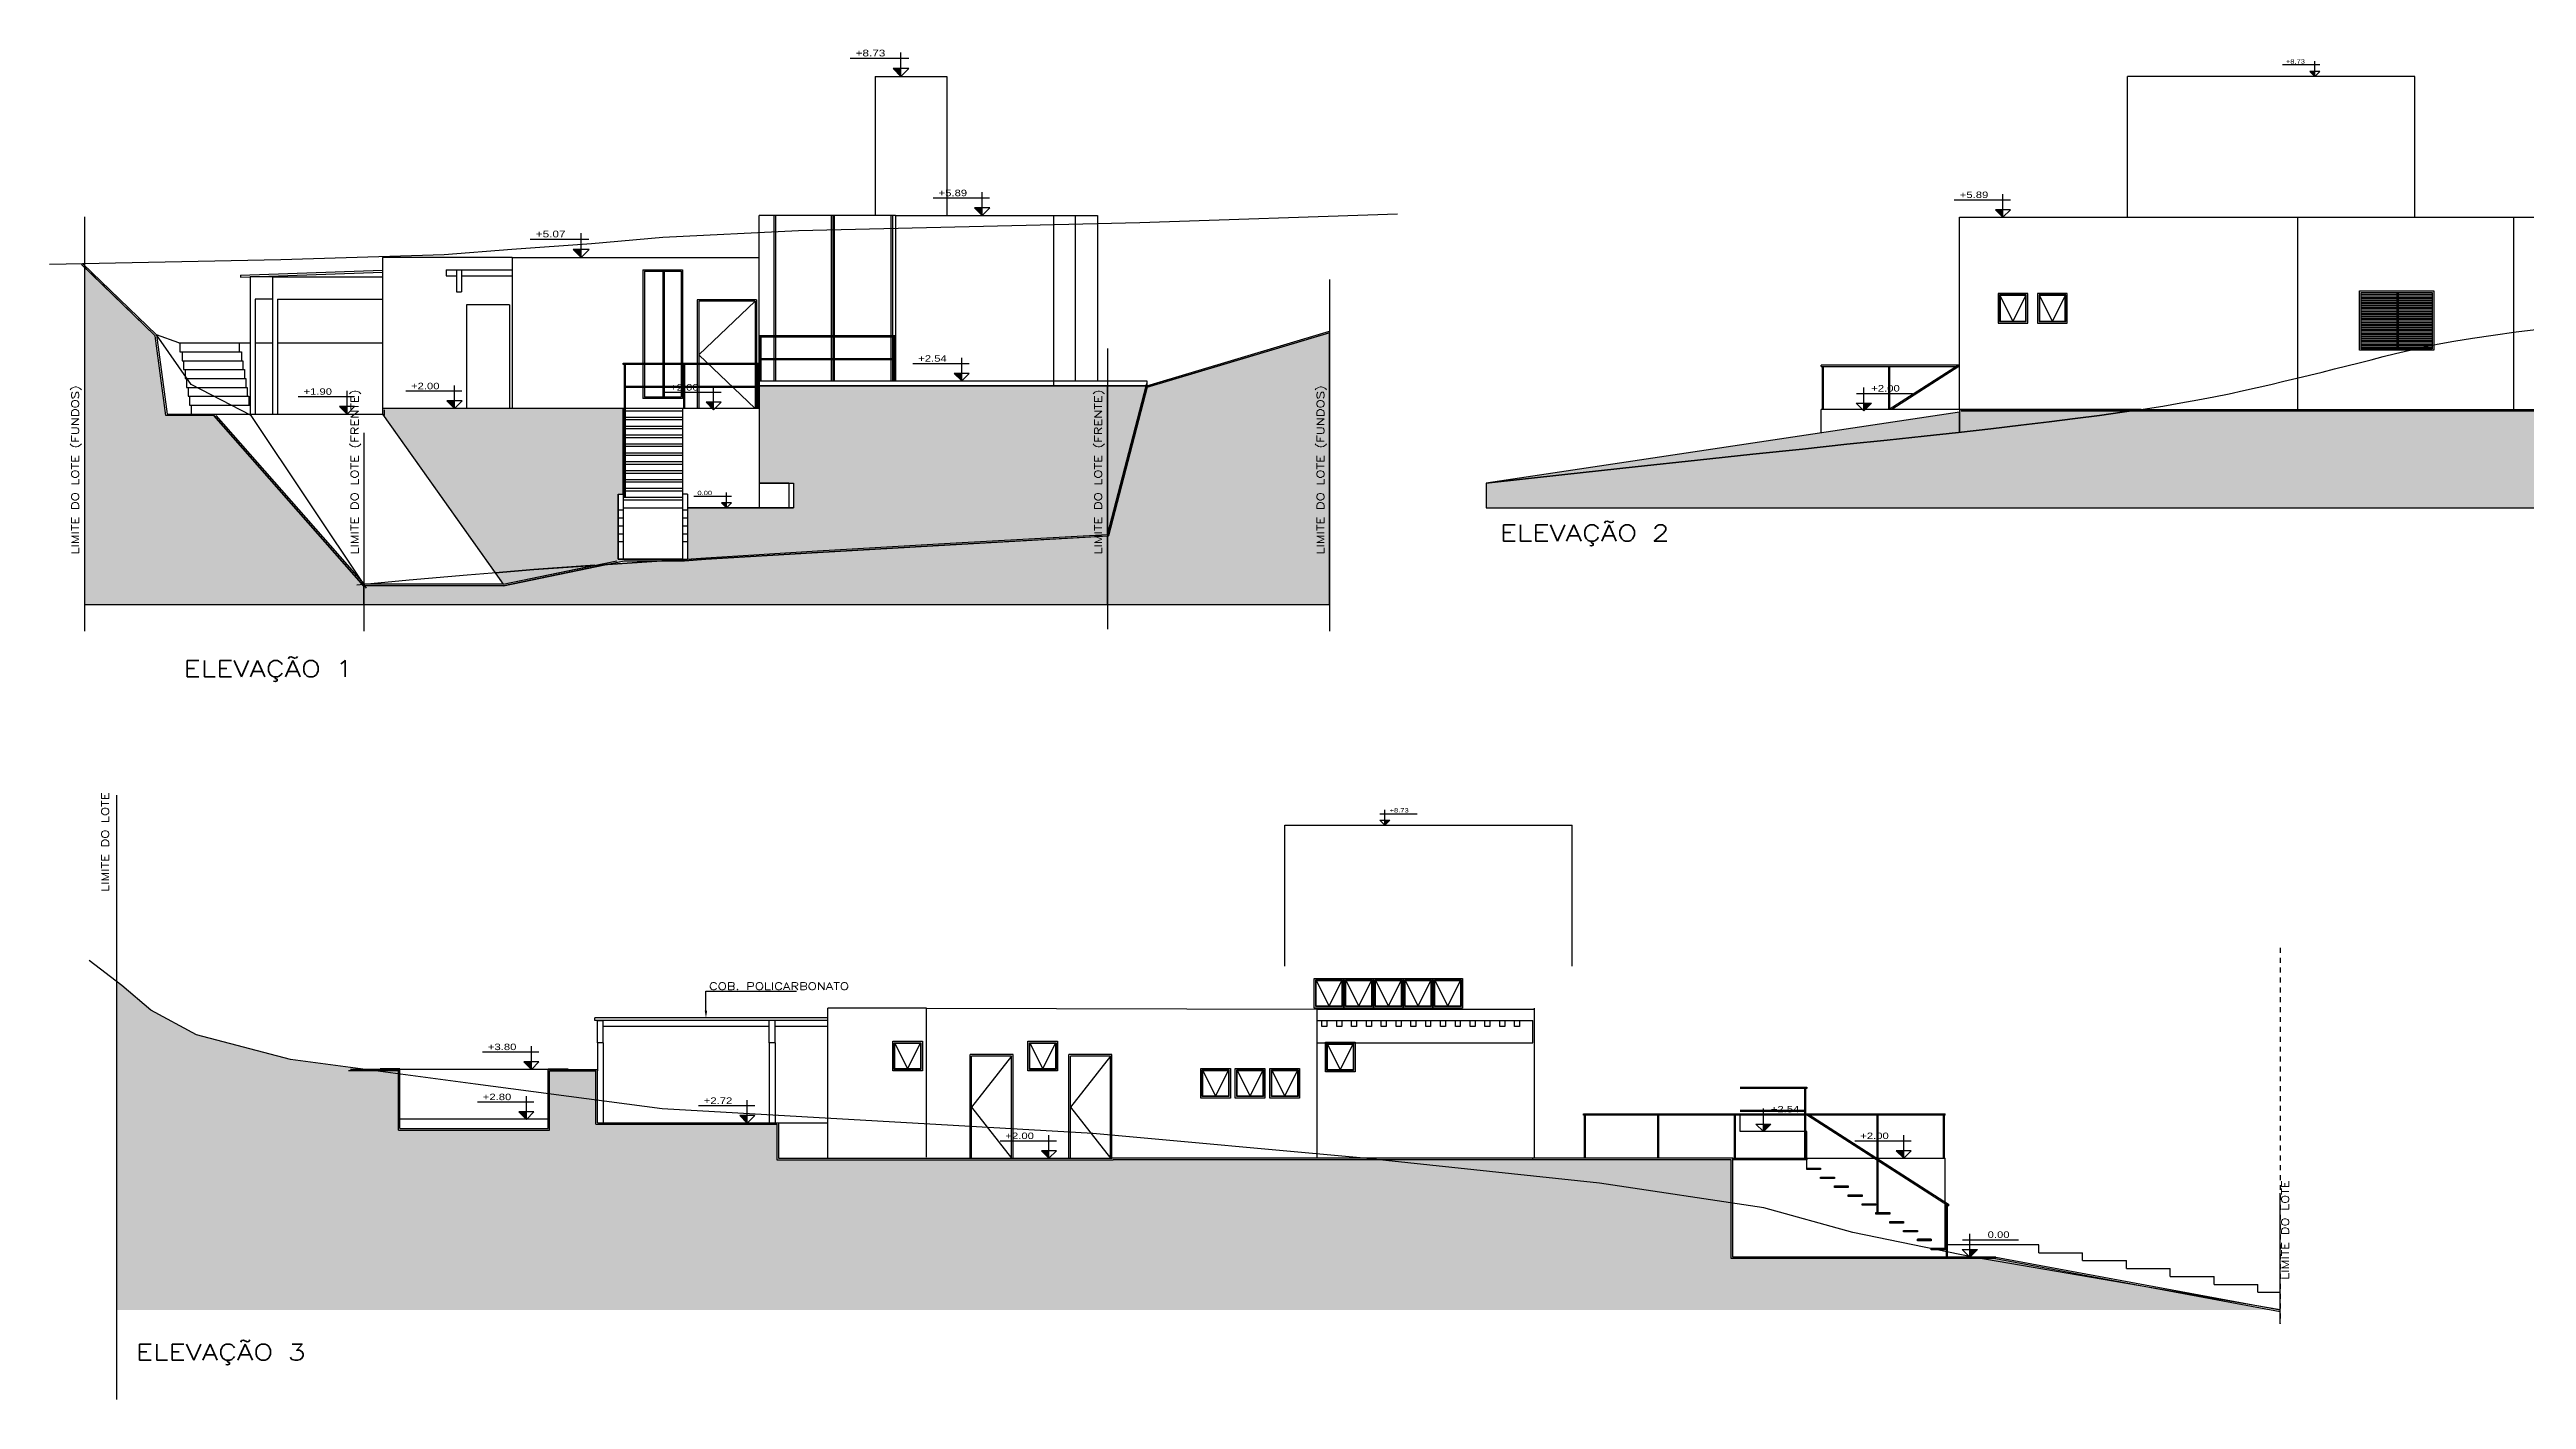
# Model space of a CAD drawing. Extents: x 285 to 405, y 94 to 191.
# Drawn here: x 287 to 337.2, y 127 to 154.3 of the extents above; entities that cross this region are included whole.
import ezdxf

# ---------------------------------------------------------------- set-up
doc = ezdxf.new("R2010")
doc.units = 0
doc.linetypes.add('HIDDEN', pattern=[9.525, 6.35, -3.175])
doc.linetypes.add('PHANTOM2', pattern=[31.75, 15.875, -3.175, 3.175, -3.175, 3.175, -3.175])
doc.layers.get('0').update_dxf_attribs({"linetype": 'CONTINUOUS'})
for name, color, linetype in [('A-CURVA', 11, 'CONTINUOUS'), ('A-LINE-10', 1, 'CONTINUOUS'), ('A-LINE-20', 2, 'CONTINUOUS'), ('A-LINE-30', 3, 'CONTINUOUS'), ('A-LINE-40', 4, 'CONTINUOUS'), ('A-LINE-50', 5, 'CONTINUOUS'), ('A-REVEST', 25, 'CONTINUOUS'), ('C-VIGA', 5, 'CONTINUOUS'), ('COTAS', 3, 'CONTINUOUS'), ('G-EX-ALV', 62, 'PHANTOM2'), ('G-HAT-20', 232, 'CONTINUOUS'), ('M-LINE-30', 3, 'CONTINUOUS'), ('T-TEXT-20', 2, 'CONTINUOUS'), ('T-TEXT-30', 3, 'CONTINUOUS'), ('T-TEXT-60', 6, 'CONTINUOUS')]:
    doc.layers.add(name, color=color, linetype=linetype)
doc.styles.add('75-175', font='romans.shx', dxfattribs={"width": 1.3, "height": 0.328125})
doc.styles.add('75-80', font='romans.shx', dxfattribs={"width": 1.3, "height": 0.15})
doc.styles.add('80', font='BRASIL.SHX', dxfattribs={"width": 1.3, "height": 0.0875})
pattern_1 = [(180, (242.803464, 120.904714), (-3e-18, -0.03175), [])]

# ---------------------------------------------------------------- blocks, each defined once
blk = doc.blocks.new('NIVEL-C')
at = {"color": 1}
for p, q in [((-0.102, 0.102), (0.102, 0.102)), ((0, 0), (-0.102, 0.102)), ((-0.1, 0.233), (0.659, 0.233)), ((0, 0), (0, 0.312)), ((0, 0), (0.102, 0.102))]:
    blk.add_line(p, q, dxfattribs=at)
blk.add_solid([(0, 0.102), (0, 0), (0, 0.102), (0.102, 0.102)], dxfattribs=at)
at = {"color": 2, "style": '80', "width": 1.3}
blk.add_attdef('NIVEL', (0.1, 0.259), '', height=0.0875, dxfattribs=at)

msp = doc.modelspace()

# ---------------------------------------------------------------- hatches: boundary and pattern name
at = {"layer": 'A-LINE-10'}
h = msp.add_hatch(dxfattribs=at)
h.set_pattern_fill('ANSI31', color=256, scale=0.01, angle=135, style=0)
h.set_pattern_definition(pattern_1)
h.paths.add_polyline_path([(333.8227, 149.3897), (333.8227, 148.2497), (334.5427, 148.2497), (334.5427, 149.3897)])
h = msp.add_hatch(dxfattribs=at)
h.set_pattern_fill('ANSI31', color=256, scale=0.01, angle=135, style=0)
h.set_pattern_definition(pattern_1)
h.paths.add_polyline_path([(335.2627, 149.3897), (334.5727, 149.3897), (334.5727, 148.2497), (335.2627, 148.2497)])
h = msp.add_hatch(dxfattribs=at)
h.set_pattern_fill('AR-SAND', color=94, scale=0.005, style=0)
h.set_pattern_definition([(37.5, (262.69683, 74.73291), (-0.00800016, 0.2447066), [0, -0.19304, 0, -0.2159, 0, -0.206375]), (7.5, (262.69683, 74.7329), (0.2247616, 0.3584126), [0, -0.10414, 0, -0.17399, 0, -0.066675]), (327.5, (262.54062, 74.73291), (0.3954962, 0.0007186), [0, -0.0635, 0, -0.2286, 0, -0.29845]), (317.5, (262.54062, 74.7329), (0.3817782, 0.1114647), [0, -0.03175, 0, -0.14986, 0, -0.17145])])
h.paths.add_polyline_path([(301.386, 147.4974), (301.386, 147.0274), (301.386, 145.5274), (301.986, 145.5274), (302.086, 145.5274), (302.086, 145.0274), (301.386, 145.0274), (299.936, 145.0274), (299.936, 143.9927), (300.3087, 144.0173), (302.5672, 144.1562), (305.256, 144.3123), (308.4388, 144.4886), (308.4388, 147.4974)])
h.paths.add_polyline_path([(308.4388, 147.4974), (308.4388, 144.4886), (309.2229, 147.4974)])
h.paths.add_polyline_path([(296.0427, 143.7159), (296.8275, 143.778), (298.2884, 143.883), (298.6543, 143.9586), (299.4205, 143.9586), (299.836, 143.986), (299.836, 143.9886), (298.536, 143.9886), (298.536, 145.3074), (298.636, 145.3074), (298.636, 147.039), (298.636, 147.039), (298.636, 147.0397), (293.7649, 147.0397), (293.7649, 146.9274)])
h.paths.add_polyline_path([(296.0427, 143.7159), (296.2074, 143.4838), (298.0609, 143.8667), (296.8275, 143.778)])
at = {"layer": 'G-HAT-20'}
for points in [[(345.3427, 146.9897), (339.7327, 146.9897), (329.1787, 146.9897), (328.3028, 146.8679), (327.2483, 146.7363), (326.0362, 146.5966), (324.9738, 146.4808), (324.2251, 146.4007), (323.4105, 146.3145), (322.5114, 146.2196), (321.5095, 146.1136), (320.3864, 145.9938), (319.1236, 145.8579), (317.7027, 145.7031), (316.1054, 145.5271), (316.1054, 145.0298), (359.9068, 145.0298), (359.9068, 151.601), (359.846, 151.5648), (359.8418, 151.5591), (359.7618, 151.4412), (359.4494, 150.9529), (358.8633, 150.7107), (358.1893, 150.5781), (355.1863, 148.7897), (350.208, 148.7897), (350.208, 147.7097), (345.3427, 147.7097)], [(325.6927, 146.9683), (316.1054, 145.5271), (317.7027, 145.7031), (319.1236, 145.8579), (320.3864, 145.9938), (321.5095, 146.1136), (322.5114, 146.2196), (323.4105, 146.3145), (324.2251, 146.4007), (324.9738, 146.4808), (325.6721, 146.5569), (325.6927, 146.5592)], [(326.9349, 146.7002), (327.5035, 146.7682), (328.0332, 146.8343), (328.5261, 146.899), (328.9844, 146.9627), (329.1665, 146.9897), (329.3689, 147.0197), (325.6927, 147.0197), (325.6927, 146.5592), (326.3251, 146.6299)]]:
    msp.add_hatch(color=256, dxfattribs=at).paths.add_polyline_path(points)
h = msp.add_hatch(color=256, dxfattribs=at)
h.paths.add_polyline_path([(308.4388, 144.3696), (308.4388, 143.0697), (312.9376, 143.0697), (312.9376, 148.5734), (309.2466, 147.4693)])
h.paths.add_polyline_path([(308.4388, 143.0697), (308.4388, 144.4585), (305.2577, 144.2823), (302.569, 144.1263), (300.3106, 143.9873), (299.8755, 143.9586), (299.4205, 143.9586), (298.4167, 143.8922), (298.2884, 143.883), (296.2104, 143.4538), (293.3851, 143.4538), (293.3851, 143.0697)])
h.paths.add_polyline_path([(293.3851, 143.0697), (293.3851, 143.4423), (290.3452, 146.8974), (289.3727, 146.8974), (289.1568, 148.5131), (287.7266, 149.8966), (287.7266, 143.0697)])
h = msp.add_hatch(color=256, dxfattribs=at)
h.paths.add_polyline_path([(321.0686, 130.9644), (318.4036, 131.3652), (313.9157, 131.8352), (308.5586, 131.8352), (301.7486, 131.8352), (301.7486, 132.5552), (298.0832, 132.5552), (298.0832, 133.0428), (297.1432, 133.167), (297.1432, 132.4352), (294.0832, 132.4352), (294.0832, 133.5733), (291.8961, 133.8652), (289.995, 134.3652), (289.0701, 134.8652), (288.4833, 135.3652), (288.3844, 135.4401), (288.3844, 128.7964), (332.0214, 128.7964), (329.9804, 129.175), (326.1339, 129.8352), (321.0686, 129.8352)])
h.paths.add_polyline_path([(321.0686, 131.8352), (313.9157, 131.8352), (318.4036, 131.3652), (321.0686, 130.9644)], flags=17)
h.paths.add_polyline_path([(326.4208, 129.8352), (326.1339, 129.8352), (329.9804, 129.175)], flags=17)
h.paths.add_polyline_path([(298.0832, 133.6352), (297.1432, 133.6352), (297.1432, 133.167), (298.0832, 133.0428)], flags=17)
h.paths.add_polyline_path([(294.0832, 133.6352), (293.6195, 133.6352), (294.0832, 133.5733)], flags=17)

# ---------------------------------------------------------------- linework, layer by layer
at = {"layer": 'A-CURVA'}
for points in [[(287.0208, 149.9609), (291.7021, 150.0573), (295.0079, 150.1586), (296.3789, 150.2651), (297.9906, 150.3797), (299.436, 150.5053), (302.1823, 150.645), (309.0974, 150.8019), (314.3107, 150.9786)], [(293.4397, 143.4061), (291.1058, 146.8974), (289.8851, 147.5274), (289.1851, 148.5274), (287.6891, 149.9747)], [(316.1054, 145.5271), (317.7027, 145.7031), (319.1236, 145.8579), (320.3864, 145.9938), (321.5095, 146.1136), (322.5114, 146.2196), (323.4105, 146.3145), (324.2251, 146.4007), (324.9738, 146.4808), (325.6721, 146.5569), (326.3251, 146.6299), (326.9349, 146.7002), (327.5035, 146.7682), (328.0332, 146.8343), (328.5261, 146.899), (328.9844, 146.9627), (329.4103, 147.0258), (329.806, 147.0887), (330.1746, 147.1516), (330.5191, 147.2143), (330.8429, 147.277), (331.149, 147.3396), (331.4407, 147.4021), (331.7209, 147.4646), (331.9931, 147.5271), (332.2597, 147.5896), (332.5218, 147.6521), (332.7798, 147.7146), (333.0343, 147.7771), (333.2855, 147.8396), (333.5342, 147.9021), (333.7806, 147.9646), (334.0253, 148.0271), (334.2697, 148.0896), (334.5194, 148.1521), (334.7809, 148.2146), (335.0608, 148.2771), (335.3655, 148.3396), (335.7017, 148.4021), (336.0758, 148.4646), (336.4944, 148.5271), (336.962, 148.5896), (337.4748, 148.6521)], [(293.2395, 143.4679), (294.3026, 143.569), (295.4774, 143.6713), (296.8275, 143.778), (298.4167, 143.8922), (300.3087, 144.0173), (302.5672, 144.1562), (305.256, 144.3123), (308.4388, 144.4886)], [(332.1859, 128.7964), (325.9591, 129.8652), (323.5345, 130.3652), (321.7283, 130.8652), (318.4036, 131.3652), (313.6292, 131.8652), (308.1473, 132.3652), (299.4278, 132.8652), (295.6427, 133.3652), (291.8961, 133.8652), (289.995, 134.3652), (289.0701, 134.8652), (288.4833, 135.3652), (287.8229, 135.8652)]]:
    msp.add_lwpolyline(points, dxfattribs=at)
at = {"layer": 'A-LINE-10'}
for p, q in [((287.7266, 150.9181), (287.7266, 142.5311)), ((304.151, 150.9474), (301.686, 150.9474)), ((301.716, 150.9474), (301.716, 148.5157)), ((302.856, 148.5157), (302.856, 150.9474)), ((302.886, 148.5157), (302.886, 150.9474)), ((302.916, 148.5157), (302.916, 150.9474)), ((304.056, 150.9474), (304.056, 148.5157)), ((304.086, 150.9474), (304.086, 148.5157)), ((307.351, 150.9474), (308.236, 150.9474)), ((307.786, 150.9474), (307.786, 147.5974)), ((308.236, 150.9474), (308.236, 147.5974)), ((293.7649, 150.0974), (293.7649, 147.0397)), ((296.386, 150.0974), (293.7649, 150.0974)), ((290.8864, 149.7395), (293.7633, 149.8364)), ((290.8864, 149.7395), (290.888, 149.6995)), ((290.888, 149.6995), (293.7649, 149.7964)), ((291.5351, 149.7051), (291.0851, 149.7051)), ((291.0851, 149.7051), (291.0851, 147.1074)), ((291.5351, 149.7051), (291.5351, 146.9274)), ((291.5351, 149.7051), (293.7649, 149.7051)), ((295.051, 149.8474), (295.051, 149.7274)), ((295.051, 149.8474), (296.386, 149.8474)), ((295.051, 149.7274), (295.261, 149.7274)), ((295.261, 149.8474), (295.261, 149.3974)), ((295.361, 149.8474), (295.361, 149.3974)), ((295.361, 149.7274), (296.386, 149.7274)), ((299.036, 149.8474), (299.036, 147.9574)), ((299.036, 149.8474), (299.836, 149.8474)), ((299.066, 149.8174), (299.806, 149.8174)), ((299.066, 149.8174), (299.066, 147.9574)), ((299.436, 149.8174), (299.436, 147.9574)), ((299.466, 149.8174), (299.466, 147.9574)), ((299.806, 149.8174), (299.806, 147.9574)), ((299.836, 149.8474), (299.836, 147.9574)), ((312.9376, 149.6526), (312.9376, 142.5311)), ((291.1851, 149.2551), (291.1851, 146.9274)), ((291.5351, 149.2551), (291.1851, 149.2551)), ((291.5351, 149.2551), (291.5351, 149.2551)), ((291.6351, 149.2551), (291.6351, 146.9274)), ((291.6351, 149.2551), (293.7649, 149.2551)), ((295.261, 149.3974), (295.361, 149.3974)), ((295.466, 149.1397), (295.466, 147.0397)), ((296.336, 149.1397), (295.466, 149.1397)), ((296.336, 149.1397), (296.336, 147.0397)), ((300.1344, 149.239), (300.1344, 147.9574)), ((301.336, 149.239), (300.1344, 149.239)), ((300.1644, 149.209), (300.1644, 147.9574)), ((301.306, 149.209), (300.1644, 149.209)), ((301.306, 149.209), (301.306, 147.9574)), ((301.336, 149.239), (301.336, 147.9574)), ((334.5427, 149.3897), (334.5427, 148.2497)), ((334.5727, 149.3897), (334.5727, 148.2497)), ((289.6397, 148.3674), (289.1851, 148.5274)), ((289.1851, 148.5274), (289.399, 146.9274)), ((301.716, 148.4857), (301.716, 148.0507)), ((302.856, 148.0507), (302.856, 148.4857)), ((302.886, 148.0507), (302.886, 148.4857)), ((302.916, 148.0507), (302.916, 148.4857)), ((304.056, 148.4857), (304.056, 148.0507)), ((304.086, 148.4857), (304.086, 148.0507)), ((309.236, 147.4974), (312.9376, 148.6047)), ((289.6397, 148.3674), (289.6597, 148.3674)), ((289.6597, 148.3674), (289.6597, 148.1874)), ((289.6597, 148.3674), (290.8597, 148.3674)), ((289.6597, 148.1874), (290.9051, 148.1874)), ((289.6851, 148.1874), (289.7051, 148.1874)), ((289.7051, 148.1874), (289.7051, 148.0074)), ((289.7051, 148.0074), (289.7351, 148.0074)), ((289.7351, 148.0074), (289.7351, 147.8274)), ((289.7351, 148.0074), (290.9051, 148.0074)), ((290.8397, 148.3674), (290.8597, 148.3674)), ((290.8597, 148.3674), (290.8597, 148.1874)), ((290.8597, 148.3674), (291.0851, 148.3674)), ((290.8851, 148.1874), (290.9051, 148.1874)), ((290.9051, 148.1874), (290.9051, 148.0074)), ((290.9051, 148.0074), (290.9351, 148.0074)), ((290.9351, 148.0074), (290.9351, 147.8274)), ((291.1851, 148.3674), (291.5351, 148.3674)), ((291.6351, 148.3674), (293.7649, 148.3674)), ((299.836, 147.9574), (299.836, 147.958)), ((301.716, 148.0307), (301.716, 147.5974)), ((302.856, 147.5974), (302.856, 148.0307)), ((302.886, 147.5974), (302.886, 148.0307)), ((302.916, 147.5974), (302.916, 148.0307)), ((304.056, 148.0307), (304.056, 147.5974)), ((304.086, 148.0307), (304.086, 147.5974)), ((308.4388, 148.257), (308.4388, 142.5769)), ((289.7351, 147.8274), (289.7651, 147.8274)), ((289.7651, 147.8274), (289.7651, 147.6474)), ((289.7651, 147.8274), (290.9351, 147.8274)), ((289.7651, 147.6474), (289.7951, 147.6474)), ((289.7951, 147.6474), (289.7951, 147.4674)), ((289.7951, 147.6474), (290.9651, 147.6474)), ((289.7951, 147.4674), (289.8251, 147.4674)), ((289.8251, 147.4674), (289.8251, 147.2874)), ((289.8251, 147.4674), (290.9951, 147.4674)), ((290.9351, 147.8274), (290.9651, 147.8274)), ((290.9651, 147.8274), (290.9651, 147.6474)), ((290.9651, 147.6474), (290.9951, 147.6474)), ((290.9951, 147.6474), (290.9951, 147.4674)), ((290.9951, 147.4674), (291.0251, 147.4674)), ((291.0251, 147.4674), (291.0251, 147.2874)), ((299.036, 147.9274), (299.036, 147.493)), ((299.036, 147.473), (299.036, 147.239)), ((299.066, 147.9274), (299.066, 147.493)), ((299.066, 147.473), (299.066, 147.269)), ((299.436, 147.9274), (299.436, 147.493)), ((299.436, 147.473), (299.436, 147.269)), ((299.466, 147.9274), (299.466, 147.493)), ((299.466, 147.473), (299.466, 147.269)), ((299.806, 147.9274), (299.806, 147.493)), ((299.806, 147.473), (299.806, 147.269)), ((299.836, 147.9274), (299.836, 147.493)), ((299.836, 147.473), (299.836, 147.239)), ((300.1344, 147.9274), (300.1344, 147.4924)), ((300.1344, 147.4724), (300.1344, 147.039)), ((300.1644, 147.9274), (300.1644, 147.4924)), ((300.1644, 147.4724), (300.1644, 147.039)), ((301.306, 147.9274), (301.306, 147.4924)), ((301.306, 147.4724), (301.306, 147.039)), ((301.336, 147.9274), (301.336, 147.4924)), ((301.336, 147.4724), (301.336, 147.039)), ((301.386, 147.4974), (309.236, 147.4974)), ((308.4388, 147.4974), (301.386, 147.4974)), ((307.351, 147.5974), (307.351, 147.4974)), ((308.4388, 144.4886), (309.236, 147.5474)), ((308.4388, 144.4886), (308.4388, 147.4974)), ((309.236, 147.5974), (309.236, 147.4974)), ((289.8251, 147.2874), (291.0551, 147.2874)), ((289.8551, 147.2874), (289.8551, 147.1074)), ((289.8551, 147.1074), (291.0851, 147.1074)), ((289.8851, 147.1074), (289.8851, 146.9274)), ((291.0551, 147.2874), (291.0551, 147.1074)), ((291.0851, 147.1074), (291.0851, 146.9274)), ((298.636, 147.0397), (293.7649, 147.0397)), ((293.7649, 147.0397), (293.7649, 146.9274)), ((298.6552, 147.039), (298.636, 147.039)), ((298.6552, 146.989), (298.636, 146.989)), ((299.836, 147.039), (298.6752, 147.039)), ((299.836, 146.989), (298.6752, 146.989)), ((299.836, 147.239), (299.036, 147.239)), ((299.806, 147.269), (299.066, 147.269)), ((325.6927, 146.9683), (316.1054, 145.5271)), ((289.399, 146.9274), (293.7649, 146.9274)), ((290.3851, 146.8974), (293.3885, 143.4838)), ((291.5351, 146.9274), (291.6351, 146.9274)), ((293.3851, 146.5482), (293.3851, 142.5311)), ((293.7649, 146.9274), (296.2074, 143.4838)), ((298.6552, 146.8574), (298.636, 146.8574)), ((299.836, 146.8074), (298.636, 146.8074)), ((298.6552, 146.6774), (298.636, 146.6774)), ((298.6552, 146.6274), (298.636, 146.6274)), ((298.6552, 146.4974), (298.636, 146.4974)), ((298.6552, 146.4474), (298.636, 146.4474)), ((299.836, 146.8574), (298.6752, 146.8574)), ((299.836, 146.6774), (298.6752, 146.6774)), ((299.836, 146.6274), (298.6752, 146.6274)), ((299.836, 146.4974), (298.6752, 146.4974)), ((299.836, 146.4474), (298.6752, 146.4474)), ((298.6552, 146.3174), (298.636, 146.3174)), ((298.6552, 146.2674), (298.636, 146.2674)), ((298.6552, 146.1374), (298.636, 146.1374)), ((298.6552, 146.0874), (298.636, 146.0874)), ((298.6552, 145.9574), (298.636, 145.9574)), ((299.836, 146.3174), (298.6752, 146.3174)), ((299.836, 146.2674), (298.6752, 146.2674)), ((299.836, 146.1374), (298.6752, 146.1374)), ((299.836, 146.0874), (298.6752, 146.0874)), ((299.836, 145.9574), (298.6752, 145.9574)), ((298.6552, 145.9074), (298.636, 145.9074)), ((298.6552, 145.7774), (298.636, 145.7774)), ((298.6552, 145.7274), (298.636, 145.7274)), ((298.6552, 145.5974), (298.636, 145.5974)), ((298.6552, 145.5474), (298.636, 145.5474)), ((299.836, 145.9074), (298.6752, 145.9074)), ((299.836, 145.7774), (298.6752, 145.7774)), ((299.836, 145.7274), (298.6752, 145.7274)), ((299.836, 145.5974), (298.6752, 145.5974)), ((299.836, 145.5474), (298.6752, 145.5474)), ((301.986, 145.5274), (301.386, 145.5274)), ((301.386, 145.5274), (301.986, 145.5274)), ((298.6552, 145.4174), (298.636, 145.4174)), ((298.6552, 145.3674), (298.636, 145.3674)), ((299.836, 145.2374), (298.636, 145.2374)), ((299.836, 145.1874), (298.636, 145.1874)), ((298.636, 145.0274), (299.836, 145.0274)), ((299.836, 145.4174), (298.6752, 145.4174)), ((299.836, 145.3674), (298.6752, 145.3674)), ((299.936, 145.0274), (301.386, 145.0274)), ((299.936, 145.0274), (299.936, 143.9927)), ((301.386, 145.0274), (302.086, 145.0274)), ((305.256, 144.3123), (308.4388, 144.4886)), ((296.2074, 143.4838), (298.506, 143.9586)), ((298.536, 143.9886), (299.936, 143.9886)), ((299.936, 143.9927), (300.3087, 144.0173)), ((300.3087, 144.0173), (302.5672, 144.1562)), ((302.5672, 144.1562), (305.256, 144.3123)), ((296.2074, 143.4838), (293.3885, 143.4838)), ((288.3844, 126.9849), (288.3844, 139.2112)), ((298.1132, 134.2052), (298.1132, 133.6352)), ((298.2332, 134.2052), (298.2332, 132.5852)), ((301.5936, 134.2052), (301.5936, 132.5852)), ((301.7136, 134.2052), (301.7136, 132.5852)), ((306.4986, 133.9352), (305.6886, 133.9352)), ((305.6886, 131.8652), (305.6886, 133.9352)), ((306.4986, 131.8652), (306.4986, 133.9352)), ((308.4986, 133.9352), (307.6886, 133.9352)), ((307.6886, 131.8652), (307.6886, 133.9352)), ((308.4986, 131.8652), (308.4986, 133.9352)), ((297.1132, 133.6652), (294.1132, 133.6652)), ((322.5549, 133.2752), (322.5549, 132.7652)), ((322.5749, 133.2752), (322.5749, 132.7652)), ((321.2486, 132.8402), (322.5549, 132.8402)), ((321.2486, 132.8202), (322.5549, 132.8202)), ((322.5549, 132.7352), (322.5549, 132.4052)), ((322.5749, 132.7352), (322.5749, 132.4052)), ((325.3986, 130.0452), (325.3986, 131.8652)), ((332.1859, 128.5175), (332.1859, 131.1562)), ((327.2944, 130.1152), (325.4398, 130.1152)), ((327.2944, 129.9549), (327.2944, 130.1152)), ((327.2944, 129.9549), (328.1819, 129.9549)), ((328.1819, 129.7945), (328.1819, 129.9549)), ((328.1819, 129.7945), (329.0693, 129.7945)), ((329.0693, 129.6342), (329.0693, 129.7945)), ((329.0693, 129.6342), (329.9568, 129.6342)), ((329.9568, 129.4738), (329.9568, 129.6342)), ((329.9568, 129.4738), (330.8443, 129.4738)), ((330.8443, 129.3135), (330.8443, 129.4738)), ((330.8443, 129.3135), (331.7318, 129.3135)), ((331.7318, 129.1532), (331.7318, 129.3135)), ((331.7318, 129.1532), (332.1859, 129.1532))]:
    msp.add_line(p, q, dxfattribs=at)
at = {"layer": 'A-LINE-10', "linetype": 'HIDDEN'}
for p, q in [((301.306, 149.209), (300.1644, 148.124)), ((326.7727, 148.8097), (326.5127, 149.3297)), ((327.0327, 149.3297), (326.7727, 148.8097)), ((327.5727, 148.8097), (327.3127, 149.3297)), ((327.8327, 149.3297), (327.5727, 148.8097)), ((300.1644, 148.124), (301.306, 147.039)), ((312.6686, 135.4652), (312.9286, 134.9452)), ((312.9286, 134.9452), (313.1886, 135.4652)), ((313.2686, 135.4652), (313.5286, 134.9452)), ((313.5286, 134.9452), (313.7886, 135.4652)), ((313.8686, 135.4652), (314.1286, 134.9452)), ((314.1286, 134.9452), (314.3886, 135.4652)), ((314.4686, 135.4652), (314.7286, 134.9452)), ((314.7286, 134.9452), (314.9886, 135.4652)), ((315.0686, 135.4652), (315.3286, 134.9452)), ((315.3286, 134.9452), (315.5886, 135.4652)), ((304.1336, 134.1952), (304.3936, 133.6752)), ((304.3936, 133.6752), (304.6536, 134.1952)), ((306.4986, 133.9352), (305.6886, 132.9002)), ((306.8686, 134.1952), (307.1286, 133.6752)), ((307.1286, 133.6752), (307.3886, 134.1952)), ((308.4986, 133.9352), (307.6886, 132.9002)), ((312.8936, 134.1752), (313.1536, 133.6552)), ((313.1536, 133.6552), (313.4136, 134.1752)), ((310.3686, 133.6452), (310.6286, 133.1252)), ((310.6286, 133.1252), (310.8886, 133.6452)), ((311.0686, 133.6452), (311.3286, 133.1252)), ((311.3286, 133.1252), (311.5886, 133.6452)), ((311.7686, 133.6452), (312.0286, 133.1252)), ((312.0286, 133.1252), (312.2886, 133.6452)), ((305.6886, 132.9002), (306.4986, 131.8652)), ((307.6886, 132.9002), (308.4986, 131.8652))]:
    msp.add_line(p, q, dxfattribs=at)
at = {"layer": 'A-LINE-10', "color": 1}
for p, q in [((300.3107, 134.8552), (300.3107, 135.2469)), ((300.3107, 135.2469), (300.3236, 135.2469)), ((300.3236, 135.2469), (302.1421, 135.2469))]:
    msp.add_line(p, q, dxfattribs=at)
at = {"layer": 'A-LINE-10'}
for points in [[(293.3851, 143.0697), (293.3851, 143.4423), (290.3452, 146.8974), (289.3727, 146.8974), (289.1568, 148.5131), (287.7266, 149.8966), (287.7266, 143.0697)], [(327.0327, 149.3297), (326.5127, 149.3297), (326.5127, 148.8097), (327.0327, 148.8097)], [(327.8327, 149.3297), (327.3127, 149.3297), (327.3127, 148.8097), (327.8327, 148.8097)], [(333.8227, 149.3897), (335.2627, 149.3897), (335.2627, 148.2497), (333.8227, 148.2497)], [(308.4623, 144.4598), (308.4388, 144.4585), (308.4388, 143.0697), (312.9376, 143.0697), (312.9376, 148.5734), (309.2466, 147.4693)], [(308.4388, 147.4974), (308.4388, 144.4886), (309.2229, 147.4974)], [(296.0427, 143.7159), (296.8275, 143.778), (298.2884, 143.883), (298.6543, 143.9586), (299.4205, 143.9586), (299.836, 143.986), (299.836, 143.9886), (298.536, 143.9886), (298.536, 145.3074), (298.636, 145.3074), (298.636, 147.039), (298.636, 147.039), (298.636, 147.0397), (293.7649, 147.0397), (293.7649, 146.9274)], [(324.2251, 146.4007), (324.9738, 146.4808), (325.6721, 146.5569), (325.6927, 146.5592), (325.6927, 146.9683), (316.1054, 145.5271), (317.7027, 145.7031), (319.1236, 145.8579), (320.3864, 145.9938), (321.5095, 146.1136), (322.5114, 146.2196), (323.4105, 146.3145)], [(326.9349, 146.7002), (327.5035, 146.7682), (328.0332, 146.8343), (328.5261, 146.899), (328.9844, 146.9627), (329.1665, 146.9897), (329.3689, 147.0197), (325.6927, 147.0197), (325.6927, 146.5592), (326.3251, 146.6299)], [(308.4388, 143.0697), (308.4388, 144.4585), (305.2577, 144.2823), (302.569, 144.1263), (300.3106, 143.9873), (299.8755, 143.9586), (299.4205, 143.9586), (298.4167, 143.8922), (298.2884, 143.883), (296.2104, 143.4538), (293.3851, 143.4538), (293.3851, 143.0697)], [(296.0427, 143.7159), (296.2074, 143.4838), (298.0609, 143.8667), (296.8275, 143.778)], [(312.6686, 135.4652), (313.1886, 135.4652), (313.1886, 134.9452), (312.6686, 134.9452)], [(313.2686, 135.4652), (313.7886, 135.4652), (313.7886, 134.9452), (313.2686, 134.9452)], [(313.8686, 135.4652), (314.3886, 135.4652), (314.3886, 134.9452), (313.8686, 134.9452)], [(314.4686, 135.4652), (314.9886, 135.4652), (314.9886, 134.9452), (314.4686, 134.9452)], [(315.0686, 135.4652), (315.5886, 135.4652), (315.5886, 134.9452), (315.0686, 134.9452)], [(304.1336, 134.1952), (304.6536, 134.1952), (304.6536, 133.6752), (304.1336, 133.6752)], [(306.8686, 134.1952), (307.3886, 134.1952), (307.3886, 133.6752), (306.8686, 133.6752)], [(312.8936, 134.1752), (313.4136, 134.1752), (313.4136, 133.6552), (312.8936, 133.6552)], [(310.3686, 133.6452), (310.8886, 133.6452), (310.8886, 133.1252), (310.3686, 133.1252)], [(311.0686, 133.6452), (311.5886, 133.6452), (311.5886, 133.1252), (311.0686, 133.1252)], [(311.7686, 133.6452), (312.2886, 133.6452), (312.2886, 133.1252), (311.7686, 133.1252)]]:
    msp.add_lwpolyline(points, close=True, dxfattribs=at)
for points in [[(339.7327, 146.9897), (329.1665, 146.9897), (328.9844, 146.9627), (328.5261, 146.899), (328.0332, 146.8343), (327.5035, 146.7682), (326.9349, 146.7002), (326.3251, 146.6299), (325.6721, 146.5569), (324.9738, 146.4808), (324.2251, 146.4007), (323.4105, 146.3145), (322.5114, 146.2196), (321.5095, 146.1136), (320.3864, 145.9938), (319.1236, 145.8579), (317.7027, 145.7031), (316.1054, 145.5271), (316.1054, 145.0298), (359.9068, 145.0298)], [(321.2486, 133.3052), (322.5986, 133.3052), (322.5986, 133.2752), (321.2486, 133.2752)]]:
    msp.add_lwpolyline(points, dxfattribs=at)
at = {"layer": 'A-LINE-10', "color": 1}
msp.add_solid([(300.3357, 134.8552), (300.2857, 134.8552), (300.3107, 134.7052)], dxfattribs=at)
at = {"layer": 'A-LINE-20', "ltscale": 0.0005}
for p, q in [((303.736, 153.7597), (303.736, 150.9474)), ((305.186, 153.7597), (305.186, 150.9474)), ((329.0927, 150.9097), (329.0927, 153.7597)), ((334.9127, 153.7597), (329.0927, 153.7597)), ((334.9127, 150.9097), (334.9127, 153.7597)), ((312.0286, 138.6052), (317.8486, 138.6052)), ((312.0286, 135.7552), (312.0286, 138.6052)), ((317.8486, 135.7552), (317.8486, 138.6052))]:
    msp.add_line(p, q, dxfattribs=at)
at = {"layer": 'A-LINE-20'}
for p, q in [((303.736, 153.7597), (305.186, 153.7597)), ((296.386, 150.0974), (301.386, 150.0974)), ((296.386, 150.0974), (296.386, 147.0397)), ((301.386, 148.5157), (304.151, 148.5157)), ((301.386, 148.4857), (301.386, 148.5157)), ((304.151, 148.4857), (301.386, 148.4857)), ((301.4052, 148.4857), (301.4052, 147.6157)), ((301.4252, 148.4857), (301.4252, 147.6157)), ((304.1117, 148.4857), (304.1117, 147.6157)), ((304.1317, 148.4857), (304.1317, 147.6157)), ((304.151, 148.4857), (304.151, 148.5157)), ((298.636, 147.928), (298.636, 147.958)), ((298.636, 147.9574), (301.386, 147.9574)), ((298.636, 147.9274), (298.636, 147.9574)), ((301.386, 147.9274), (301.386, 147.9574)), ((301.4252, 148.0507), (304.1117, 148.0507)), ((301.4252, 148.0307), (304.1117, 148.0307)), ((301.386, 147.9274), (298.636, 147.9274)), ((298.6552, 147.928), (298.6552, 145.2374)), ((298.6752, 147.928), (298.6752, 145.2374)), ((298.6752, 147.493), (299.8552, 147.493)), ((298.6752, 147.473), (299.8552, 147.473)), ((299.8552, 147.9274), (299.8552, 147.0574)), ((299.8752, 147.9274), (299.8752, 147.0574)), ((299.8752, 147.4924), (301.3467, 147.4924)), ((299.8752, 147.4724), (301.3467, 147.4724)), ((301.3467, 147.9274), (301.3467, 147.0574)), ((301.3667, 147.9274), (301.3667, 147.0574)), ((301.386, 147.0374), (301.386, 147.5974)), ((301.386, 147.5974), (301.386, 147.0274)), ((325.6927, 147.9197), (322.8927, 147.9197)), ((322.8927, 147.8897), (322.8927, 147.9197)), ((322.8927, 147.8897), (325.6927, 147.8897)), ((322.9119, 147.8897), (322.9119, 147.0197)), ((322.9319, 147.8897), (322.9319, 147.0197)), ((324.2515, 147.8897), (324.2515, 147.0197)), ((325.6683, 147.9197), (324.2683, 147.0197)), ((324.2715, 147.8897), (324.2715, 147.0197)), ((325.6771, 147.8897), (324.3238, 147.0197)), ((298.636, 147.0397), (298.636, 143.9886)), ((299.836, 147.0374), (299.836, 143.9886)), ((322.8927, 146.5474), (322.8927, 147.0197)), ((325.6927, 147.0197), (322.8927, 147.0197)), ((298.536, 145.3074), (298.536, 145.0574)), ((298.536, 145.3074), (298.536, 143.9886)), ((298.536, 145.3074), (298.636, 145.3074)), ((298.536, 144.9867), (298.636, 144.9867)), ((299.936, 145.3074), (299.836, 145.3074)), ((299.836, 144.9867), (299.936, 144.9867)), ((299.936, 145.3074), (299.936, 143.9886)), ((298.536, 144.8264), (298.636, 144.8264)), ((298.536, 144.666), (298.636, 144.666)), ((298.536, 144.5057), (298.636, 144.5057)), ((299.836, 144.8264), (299.936, 144.8264)), ((299.836, 144.666), (299.936, 144.666)), ((299.836, 144.5057), (299.936, 144.5057)), ((298.536, 144.3453), (298.636, 144.3453)), ((299.836, 144.3453), (299.936, 144.3453)), ((302.7786, 131.8652), (302.7786, 134.9052)), ((304.7786, 134.9052), (302.7786, 134.9052)), ((317.0786, 134.9052), (317.0786, 131.8852)), ((302.7786, 134.7052), (298.0632, 134.7052)), ((298.0632, 134.6552), (298.0632, 134.7052)), ((301.5936, 134.6552), (298.0632, 134.6552)), ((301.5936, 134.5352), (298.2332, 134.5352)), ((302.7786, 134.6552), (301.7136, 134.6552)), ((302.7786, 134.5352), (301.7136, 134.5352)), ((312.6786, 134.8852), (317.0786, 134.8852)), ((312.6786, 134.6552), (317.0536, 134.6552)), ((317.0536, 134.2052), (317.0536, 134.6552)), ((305.6586, 131.8652), (305.6586, 133.9652)), ((306.5286, 133.9652), (305.6586, 133.9652)), ((306.5286, 131.8652), (306.5286, 133.9652)), ((308.5286, 133.9652), (307.6586, 133.9652)), ((307.6586, 131.8652), (307.6586, 133.9652)), ((308.5286, 131.8652), (308.5286, 133.9652)), ((312.6786, 134.2052), (317.0536, 134.2052)), ((317.0786, 134.0852), (317.0786, 131.8852)), ((318.0786, 132.7652), (325.3986, 132.7652)), ((318.0786, 132.7352), (318.0786, 132.7652)), ((325.3986, 132.7352), (318.0786, 132.7352)), ((318.0936, 132.7352), (318.0936, 131.8652)), ((318.1136, 132.7352), (318.1136, 131.8652)), ((319.5786, 132.7352), (319.5786, 131.8652)), ((319.5986, 132.7352), (319.5986, 131.8652)), ((321.1261, 132.7352), (321.1261, 131.8652)), ((321.1461, 132.7352), (321.1461, 131.8652)), ((321.2486, 132.4052), (321.2486, 132.7352)), ((322.5549, 132.4052), (321.2486, 132.4052)), ((322.5549, 132.7352), (322.5549, 131.8652)), ((322.5749, 132.7352), (322.5749, 131.8652)), ((322.5986, 132.4052), (322.5749, 132.4052)), ((322.5986, 131.8652), (322.5986, 132.4052)), ((322.6141, 132.7352), (325.4656, 130.9022)), ((322.6229, 132.7652), (325.4656, 130.9378)), ((324.0198, 132.7352), (324.0198, 131.8652)), ((324.0398, 132.7352), (324.0398, 131.8652)), ((325.3593, 132.7352), (325.3593, 131.8652)), ((325.3793, 132.7352), (325.3793, 131.8652)), ((325.3986, 132.7352), (325.3986, 132.7652)), ((321.0986, 131.8652), (323.2247, 131.8652)), ((323.2247, 131.8652), (323.9675, 131.8652)), ((324.0198, 131.8316), (324.0198, 130.7652)), ((324.0229, 131.8652), (325.3986, 131.8652)), ((324.0398, 131.8187), (324.0398, 130.7652)), ((325.3986, 130.0452), (325.3986, 131.8652)), ((325.4198, 130.9316), (325.4198, 129.8652)), ((325.4398, 130.9187), (325.4398, 129.8652)), ((325.4656, 130.9378), (325.4656, 130.9022)), ((325.1186, 130.2252), (324.8386, 130.2252))]:
    msp.add_line(p, q, dxfattribs=at)
at = {"layer": 'A-LINE-20', "color": 3}
for p, q in [((301.386, 147.6157), (301.386, 150.9474)), ((301.686, 150.9474), (301.386, 150.9474)), ((301.686, 150.9474), (301.686, 148.5157)), ((304.151, 150.9474), (307.351, 150.9474)), ((304.151, 150.9474), (304.151, 147.5974)), ((307.351, 150.9474), (307.351, 147.5974)), ((301.686, 148.4857), (301.686, 148.0507)), ((301.686, 148.0307), (301.686, 147.5974))]:
    msp.add_line(p, q, dxfattribs=at)
at = {"layer": 'A-LINE-20'}
for points in [[(327.0727, 149.3697), (326.4727, 149.3697), (326.4727, 148.7697), (327.0727, 148.7697)], [(327.0427, 149.3397), (326.5027, 149.3397), (326.5027, 148.7997), (327.0427, 148.7997)], [(327.8727, 149.3697), (327.2727, 149.3697), (327.2727, 148.7697), (327.8727, 148.7697)], [(327.8427, 149.3397), (327.3027, 149.3397), (327.3027, 148.7997), (327.8427, 148.7997)], [(333.7927, 149.4197), (335.2927, 149.4197), (335.2927, 148.2197), (333.7927, 148.2197)], [(312.6286, 135.5052), (313.2286, 135.5052), (313.2286, 134.9052), (312.6286, 134.9052)], [(312.6586, 135.4752), (313.1986, 135.4752), (313.1986, 134.9352), (312.6586, 134.9352)], [(313.2286, 135.5052), (313.8286, 135.5052), (313.8286, 134.9052), (313.2286, 134.9052)], [(313.2586, 135.4752), (313.7986, 135.4752), (313.7986, 134.9352), (313.2586, 134.9352)], [(313.8286, 135.5052), (314.4286, 135.5052), (314.4286, 134.9052), (313.8286, 134.9052)], [(313.8586, 135.4752), (314.3986, 135.4752), (314.3986, 134.9352), (313.8586, 134.9352)], [(314.4286, 135.5052), (315.0286, 135.5052), (315.0286, 134.9052), (314.4286, 134.9052)], [(314.4586, 135.4752), (314.9986, 135.4752), (314.9986, 134.9352), (314.4586, 134.9352)], [(315.0286, 135.5052), (315.6286, 135.5052), (315.6286, 134.9052), (315.0286, 134.9052)], [(315.0586, 135.4752), (315.5986, 135.4752), (315.5986, 134.9352), (315.0586, 134.9352)], [(304.0936, 134.2352), (304.6936, 134.2352), (304.6936, 133.6352), (304.0936, 133.6352)], [(304.1236, 134.2052), (304.6636, 134.2052), (304.6636, 133.6652), (304.1236, 133.6652)], [(306.8286, 134.2352), (307.4286, 134.2352), (307.4286, 133.6352), (306.8286, 133.6352)], [(306.8586, 134.2052), (307.3986, 134.2052), (307.3986, 133.6652), (306.8586, 133.6652)], [(312.8536, 134.2152), (313.4536, 134.2152), (313.4536, 133.6152), (312.8536, 133.6152)], [(312.8836, 134.1852), (313.4236, 134.1852), (313.4236, 133.6452), (312.8836, 133.6452)], [(294.1132, 133.6752), (293.7132, 133.6752), (293.7132, 133.6552), (294.1132, 133.6552)], [(297.1132, 133.6752), (297.5132, 133.6752), (297.5132, 133.6552), (297.1132, 133.6552)], [(310.3286, 133.6852), (310.9286, 133.6852), (310.9286, 133.0852), (310.3286, 133.0852)], [(310.3586, 133.6552), (310.8986, 133.6552), (310.8986, 133.1152), (310.3586, 133.1152)], [(311.0286, 133.6852), (311.6286, 133.6852), (311.6286, 133.0852), (311.0286, 133.0852)], [(311.0586, 133.6552), (311.5986, 133.6552), (311.5986, 133.1152), (311.0586, 133.1152)], [(311.7286, 133.6852), (312.3286, 133.6852), (312.3286, 133.0852), (311.7286, 133.0852)], [(311.7586, 133.6552), (312.2986, 133.6552), (312.2986, 133.1152), (311.7586, 133.1152)], [(321.0986, 131.8652), (322.5986, 131.8652), (322.5986, 131.8352), (321.0986, 131.8352)], [(322.5986, 131.6652), (322.8786, 131.6652), (322.8786, 131.6352), (322.5986, 131.6352)], [(322.8786, 131.4852), (323.1586, 131.4852), (323.1586, 131.4552), (322.8786, 131.4552)], [(323.1586, 131.3052), (323.4386, 131.3052), (323.4386, 131.2752), (323.1586, 131.2752)], [(323.4386, 131.1252), (323.7186, 131.1252), (323.7186, 131.0952), (323.4386, 131.0952)], [(323.7186, 130.9452), (323.9986, 130.9452), (323.9986, 130.9152), (323.7186, 130.9152)], [(323.9986, 130.7652), (324.2786, 130.7652), (324.2786, 130.7352), (323.9986, 130.7352)], [(324.2786, 130.5852), (324.5586, 130.5852), (324.5586, 130.5552), (324.2786, 130.5552)], [(324.5586, 130.4052), (324.8386, 130.4052), (324.8386, 130.3752), (324.5586, 130.3752)], [(324.8386, 130.2252), (325.1186, 130.2252), (325.1186, 130.1952), (324.8386, 130.1952)], [(325.1186, 130.0452), (325.3986, 130.0452), (325.3986, 130.0152), (325.1186, 130.0152)]]:
    msp.add_lwpolyline(points, close=True, dxfattribs=at)
at = {"layer": 'A-LINE-30'}
for p, q in [((325.6927, 150.9097), (341.7477, 150.9097)), ((325.6927, 147.0197), (325.6927, 150.9097)), ((332.5427, 146.9897), (332.5427, 150.9097)), ((336.9127, 146.9897), (336.9127, 150.9097)), ((301.386, 147.5974), (304.151, 147.5974)), ((301.386, 147.4974), (301.386, 147.0274)), ((304.151, 147.5974), (309.236, 147.5974)), ((301.386, 147.039), (299.836, 147.039)), ((301.386, 147.0374), (301.386, 145.0274)), ((301.386, 147.0274), (301.386, 145.5274)), ((301.986, 145.5274), (301.986, 145.0274)), ((301.986, 145.5274), (302.086, 145.5274)), ((301.986, 145.5274), (302.086, 145.5274)), ((302.086, 145.5274), (302.086, 145.0274)), ((302.086, 145.5274), (302.086, 145.0274)), ((301.386, 145.0274), (299.936, 145.0274)), ((302.086, 145.0274), (301.386, 145.0274)), ((304.7786, 134.9052), (312.6786, 134.8852)), ((304.7786, 131.8852), (304.7786, 134.9052)), ((312.6786, 134.8852), (312.6786, 131.8852))]:
    msp.add_line(p, q, dxfattribs=at)
at = {"layer": 'A-LINE-40'}
for points in [[(312.7836, 134.6552), (312.8836, 134.6552), (312.8836, 134.5352), (312.7836, 134.5352)], [(313.0836, 134.6552), (313.1836, 134.6552), (313.1836, 134.5352), (313.0836, 134.5352)], [(313.3836, 134.6552), (313.4836, 134.6552), (313.4836, 134.5352), (313.3836, 134.5352)], [(313.6836, 134.6552), (313.7836, 134.6552), (313.7836, 134.5352), (313.6836, 134.5352)], [(313.9836, 134.6552), (314.0836, 134.6552), (314.0836, 134.5352), (313.9836, 134.5352)], [(314.2836, 134.6552), (314.3836, 134.6552), (314.3836, 134.5352), (314.2836, 134.5352)], [(314.5836, 134.6552), (314.6836, 134.6552), (314.6836, 134.5352), (314.5836, 134.5352)], [(314.8836, 134.6552), (314.9836, 134.6552), (314.9836, 134.5352), (314.8836, 134.5352)], [(315.1836, 134.6552), (315.2836, 134.6552), (315.2836, 134.5352), (315.1836, 134.5352)], [(315.4836, 134.6552), (315.5836, 134.6552), (315.5836, 134.5352), (315.4836, 134.5352)], [(315.7836, 134.6552), (315.8836, 134.6552), (315.8836, 134.5352), (315.7836, 134.5352)], [(316.0836, 134.6552), (316.1836, 134.6552), (316.1836, 134.5352), (316.0836, 134.5352)], [(316.3836, 134.6552), (316.4836, 134.6552), (316.4836, 134.5352), (316.3836, 134.5352)], [(316.6836, 134.6552), (316.7836, 134.6552), (316.7836, 134.5352), (316.6836, 134.5352)]]:
    msp.add_lwpolyline(points, close=True, dxfattribs=at)
at = {"layer": 'A-LINE-50'}
for p, q in [((309.2466, 147.4693), (312.9462, 148.576)), ((293.7949, 147.0097), (293.7949, 146.8974)), ((325.7227, 146.9897), (339.7327, 146.9897)), ((290.3452, 146.8974), (293.375, 143.4538)), ((296.2104, 143.4538), (298.6543, 143.9586)), ((296.2104, 143.4538), (293.375, 143.4538)), ((294.0832, 133.6352), (293.0716, 133.6352)), ((294.0832, 132.4352), (294.0832, 133.6352)), ((297.1432, 133.6352), (298.0832, 133.6352)), ((297.1432, 132.4352), (297.1432, 133.6352)), ((298.0832, 132.5552), (298.0832, 133.6352)), ((294.0832, 132.4352), (297.1432, 132.4352)), ((298.0832, 132.5552), (301.7486, 132.5552)), ((301.7486, 132.5552), (301.7486, 131.8352)), ((301.7486, 131.8352), (308.5586, 131.8352)), ((321.0686, 131.8352), (308.5586, 131.8352)), ((317.0486, 131.8552), (317.0486, 131.8352)), ((321.0686, 129.8352), (321.0686, 131.8352)), ((326.4236, 129.8352), (321.0686, 129.8352)), ((326.4181, 129.8357), (332.1804, 128.7669))]:
    msp.add_line(p, q, dxfattribs=at)
for points in [[(290.3452, 146.8974), (289.3727, 146.8974), (289.1568, 148.5131), (287.6682, 149.9531)], [(298.6543, 143.9586), (299.8755, 143.9586), (300.3106, 143.9873), (302.569, 144.1263), (305.2577, 144.2823), (308.4623, 144.4598), (309.2466, 147.4693)]]:
    msp.add_lwpolyline(points, dxfattribs=at)
at = {"layer": 'A-REVEST'}
for p, q in [((325.6927, 147.0197), (339.7627, 147.0197)), ((293.7132, 133.6652), (293.1132, 133.6652)), ((294.1132, 132.4652), (294.1132, 133.6652)), ((297.1132, 132.4652), (297.1132, 133.6552)), ((297.5132, 133.6652), (298.1132, 133.6652)), ((298.1132, 132.5852), (298.1132, 133.6652)), ((294.1132, 132.6652), (297.1132, 132.6652)), ((294.1132, 132.4652), (297.1132, 132.4652)), ((298.1132, 132.5852), (301.7786, 132.5852)), ((301.7786, 132.5852), (301.7786, 131.8652)), ((301.7786, 132.5852), (302.7786, 132.5852)), ((301.7786, 131.8652), (308.5286, 131.8652)), ((321.0986, 131.8652), (308.5286, 131.8652)), ((317.0786, 131.8852), (317.0786, 131.8652)), ((321.0986, 129.8652), (321.0986, 131.8652)), ((326.4236, 129.8652), (321.0986, 129.8652)), ((326.4236, 129.8652), (332.1859, 128.7964))]:
    msp.add_line(p, q, dxfattribs=at)
at = {"layer": 'C-VIGA'}
for p, q in [((298.1132, 134.2052), (298.1132, 134.6552)), ((298.1132, 134.6552), (298.2332, 134.6552)), ((298.2332, 134.2052), (298.2332, 134.6552)), ((301.5936, 134.2052), (301.5936, 134.6552)), ((301.7136, 134.6552), (301.5936, 134.6552)), ((301.7136, 134.6552), (301.5936, 134.6552)), ((301.7136, 134.2052), (301.7136, 134.6552)), ((298.2332, 134.2052), (298.1132, 134.2052)), ((301.7136, 134.2052), (301.5936, 134.2052))]:
    msp.add_line(p, q, dxfattribs=at)
at = {"layer": 'COTAS'}
msp.add_line((322.5986, 131.6652), (322.5986, 131.8652), dxfattribs=at)
at = {"layer": 'G-EX-ALV', "ltscale": 0.0005}
msp.add_line((332.1859, 136.1239), (332.1859, 128.5175), dxfattribs=at)
msp.add_line((332.1859, 136.1239), (332.1859, 128.5175), dxfattribs=at)
at = {"layer": 'M-LINE-30'}
msp.add_line((332.1859, 128.9928), (332.1859, 129.1532), dxfattribs=at)

# ---------------------------------------------------------------- block references
at = {"layer": 'COTAS'}
ref = msp.add_blockref('NIVEL-C', (304.2594, 153.7597), dxfattribs=dict(at, xscale=-1.5625, yscale=1.5625, zscale=1.5625))
ref.add_attrib('NIVEL', '+8.73', (303.3412, 154.1651), dxfattribs={"layer": '0', "color": 2, "height": 0.13672, "style": '80', "width": 1.3})
ref = msp.add_blockref('NIVEL-C', (332.8874, 153.7597), dxfattribs=dict(at, xscale=-1))
ref.add_attrib('NIVEL', '+8.73', (332.2997, 154.0191), dxfattribs={"layer": '0', "color": 2, "height": 0.0875, "style": '80', "width": 1.3})
ref = msp.add_blockref('NIVEL-C', (305.903, 150.9474), dxfattribs=dict(at, xscale=-1.5, yscale=1.5, zscale=1.5))
ref.add_attrib('NIVEL', '+5.89', (305.0215, 151.3366), dxfattribs={"layer": '0', "color": 2, "height": 0.13125, "style": '80', "width": 1.3})
ref = msp.add_blockref('NIVEL-C', (326.5704, 150.9097), dxfattribs=dict(at, xscale=-1.5, yscale=1.5, zscale=1.5))
ref.add_attrib('NIVEL', '+5.89', (325.697, 151.2989), dxfattribs={"layer": '0', "color": 2, "height": 0.13125, "style": '80', "width": 1.3})
ref = msp.add_blockref('NIVEL-C', (297.7842, 150.0974), dxfattribs=dict(at, xscale=-1.5625, yscale=1.5625, zscale=1.5625))
ref.add_attrib('NIVEL', '+5.07', (296.8659, 150.5028), dxfattribs={"layer": '0', "color": 2, "height": 0.13672, "style": '80', "width": 1.3})
ref = msp.add_blockref('NIVEL-C', (305.4898, 147.5974), dxfattribs=dict(at, xscale=-1.5, yscale=1.5, zscale=1.5))
ref.add_attrib('NIVEL', '+2.54', (304.6083, 147.9866), dxfattribs={"layer": '0', "color": 2, "height": 0.13125, "style": '80', "width": 1.3})
ref = msp.add_blockref('NIVEL-C', (293.0439, 146.9274), dxfattribs=dict(at, xscale=-1.5, yscale=1.5, zscale=1.5))
ref.add_attrib('NIVEL', '+1.90', (292.1624, 147.3166), dxfattribs={"layer": '0', "color": 2, "height": 0.13125, "style": '80', "width": 1.3})
ref = msp.add_blockref('NIVEL-C', (295.2208, 147.0397), dxfattribs=dict(at, xscale=-1.5, yscale=1.5, zscale=1.5))
ref.add_attrib('NIVEL', '+2.00', (294.3393, 147.4289), dxfattribs={"layer": '0', "color": 2, "height": 0.13125, "style": '80', "width": 1.3})
ref = msp.add_blockref('NIVEL-C', (300.4669, 147.0134), dxfattribs=dict(at, xscale=-1.5, yscale=1.5, zscale=1.5))
ref.add_attrib('NIVEL', '+2.00', (299.5854, 147.4027), dxfattribs={"layer": '0', "color": 2, "height": 0.13125, "style": '80', "width": 1.3})
at = {"layer": 'COTAS', "xscale": 1.5, "yscale": 1.5, "zscale": 1.5}
for p, values in [((323.7543, 146.9941), {'NIVEL': '+2.00'}), ((321.7209, 132.4052), {'NIVEL': '+2.54'})]:
    msp.add_blockref('NIVEL-C', p, dxfattribs=at).add_auto_attribs(values)
at = {"layer": 'COTAS'}
ref = msp.add_blockref('NIVEL-C', (300.7261, 145.0274), dxfattribs=dict(at, xscale=-1))
ref.add_attrib('NIVEL', '0.00', (300.1384, 145.2869), dxfattribs={"layer": '0', "color": 2, "height": 0.0875, "style": '80', "width": 1.3})
msp.add_blockref('NIVEL-C', (314.0539, 138.6052), dxfattribs=at).add_auto_attribs({'NIVEL': '+8.73'})
ref = msp.add_blockref('NIVEL-C', (296.7771, 133.6652), dxfattribs=dict(at, xscale=-1.5, yscale=1.5, zscale=1.5))
ref.add_attrib('NIVEL', '+3.80', (295.8956, 134.0545), dxfattribs={"layer": '0', "color": 2, "height": 0.13125, "style": '80', "width": 1.3})
ref = msp.add_blockref('NIVEL-C', (296.6743, 132.653), dxfattribs=dict(at, xscale=-1.5, yscale=1.5, zscale=1.5))
ref.add_attrib('NIVEL', '+2.80', (295.7928, 133.0422), dxfattribs={"layer": '0', "color": 2, "height": 0.13125, "style": '80', "width": 1.3})
ref = msp.add_blockref('NIVEL-C', (301.1487, 132.5769), dxfattribs=dict(at, xscale=-1.5, yscale=1.5, zscale=1.5))
ref.add_attrib('NIVEL', '+2.72', (300.2671, 132.9662), dxfattribs={"layer": '0', "color": 2, "height": 0.13125, "style": '80', "width": 1.3})
ref = msp.add_blockref('NIVEL-C', (307.2554, 131.8652), dxfattribs=dict(at, xscale=-1.5, yscale=1.5, zscale=1.5))
ref.add_attrib('NIVEL', '+2.00', (306.3739, 132.2545), dxfattribs={"layer": '0', "color": 2, "height": 0.13125, "style": '80', "width": 1.3})
ref = msp.add_blockref('NIVEL-C', (324.5626, 131.8652), dxfattribs=dict(at, xscale=-1.5, yscale=1.5, zscale=1.5))
ref.add_attrib('NIVEL', '+2.00', (323.6811, 132.2545), dxfattribs={"layer": '0', "color": 2, "height": 0.13125, "style": '80', "width": 1.3})
ref = msp.add_blockref('NIVEL-C', (325.8996, 129.8652), dxfattribs=dict(at, xscale=1.5, yscale=1.5, zscale=1.5))
ref.add_attrib('NIVEL', '0.00', (326.2611, 130.2545), dxfattribs={"layer": '0', "color": 2, "height": 0.13125, "style": '80', "width": 1.3})

# ---------------------------------------------------------------- texts
at = {"layer": 'T-TEXT-20', "insert": (300.3736, 135.3469), "char_height": 0.15, "attachment_point": 4, "style": '75-80'}
msp.add_mtext('\\A1;COB. POLICARBONATO', dxfattribs=at)
at = {"layer": 'T-TEXT-30', "ltscale": 0.0005, "style": '75-80', "width": 1.3}
for s, p in [('LIMITE DO LOTE (FUNDOS)', (287.6153, 144.0831)), ('LIMITE DO LOTE (FUNDOS)', (312.8263, 144.0831)), ('LIMITE DO LOTE (FRENTE)', (293.2738, 144.0831)), ('LIMITE DO LOTE (FRENTE)', (308.3275, 144.0831)), ('LIMITE DO LOTE', (288.2221, 137.2554)), ('LIMITE DO LOTE', (332.3573, 129.4054))]:
    msp.add_text(s, height=0.15, rotation=90, dxfattribs=at).set_placement(p)
at = {"layer": 'T-TEXT-60', "ltscale": 0.0005, "style": '75-175', "width": 1.3}
for s, p in [('ELEVAÇÃO 2', (316.3844, 144.3549)), ('ELEVAÇÃO 1', (289.7352, 141.6085)), ('ELEVAÇÃO 3', (288.7707, 127.7774))]:
    msp.add_text(s, height=0.32812, dxfattribs=at).set_placement(p)

doc.saveas('drawing.dxf')
